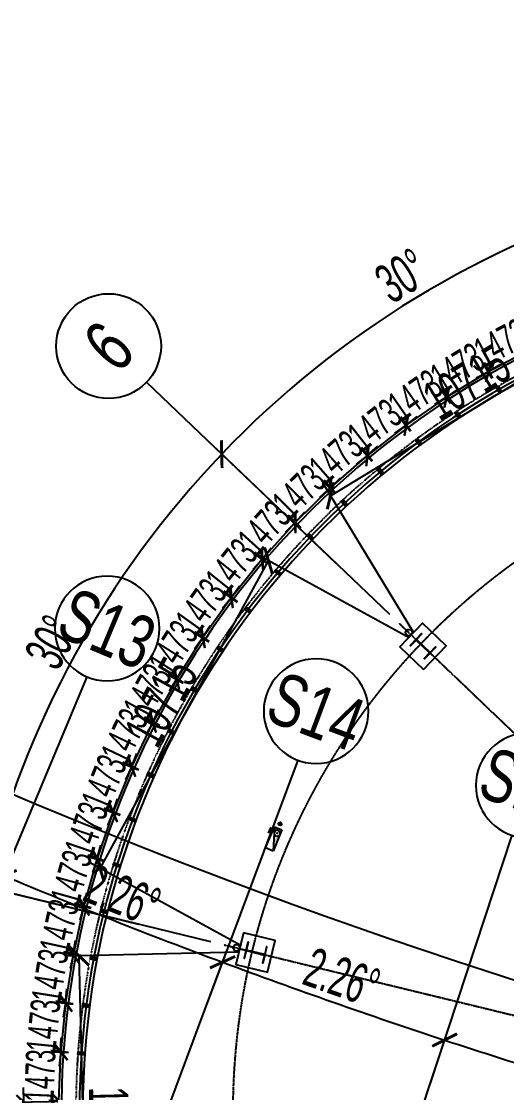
# Model space of a CAD drawing. Extents: x -668578 to 2331563, y -1202445 to 1620273.
# Drawn here: x 530786 to 545602, y 115585 to 148303 of the extents above; entities that cross this region are included whole.
import ezdxf
from ezdxf.enums import TextEntityAlignment as Align

# ---------------------------------------------------------------- set-up
doc = ezdxf.new("R2010")
doc.units = 0
for name, pattern in [('CENTER2', [28.575, 19.05, -3.175, 3.175, -3.175]), ('CONTINOUS', [0]), ('DASH', [0.35, 0.25, -0.1]), ('DOT2', [0.125, 0, -0.125]), ('DOTE', [2.42, 2, -0.2, 0.02, -0.2])]:
    doc.linetypes.add(name, pattern=pattern)
doc.layers.get('0').update_dxf_attribs({"color": 8})
doc.layers.get('Defpoints').update_dxf_attribs({"color": 8})
for name, color, linetype in [('#标注', 8, 'Continuous'), ('#轴线', 8, 'CENTER2'), ('A-AL', 8, 'Continuous'), ('A-COLS-PLAN-S', 8, 'Continuous'), ('A-FLOR-OTLN', 8, 'DOT2'), ('A-GLASS', 8, 'Continuous'), ('A-WIND-FRAM', 8, 'Continuous'), ('C-AXIS', 8, 'DOTE'), ('dim', 8, 'Continuous'), ('外轮廓', 8, 'Continuous'), ('水-消防-消火栓', 8, 'Continuous'), ('水-消防-消火栓-标识', 8, 'Continuous')]:
    doc.layers.add(name, color=color, linetype=linetype)
doc.styles.add('JHZX', font='jrs.shx', dxfattribs={"width": 0.6, "bigfont": 'jhz.shx'})
doc.dimstyles.new('JZBZ-300', dxfattribs={"dimscale": 300, "dimtxt": 3, "dimasz": 1.5, "dimexe": 1, "dimexo": 1, "dimgap": 0.5, "dimtad": 1, "dimdec": 0, "dimdsep": 46, "dimtxsty": 'JHZX', "dimblk1": 'ARCHTICK', "dimblk2": 'ARCHTICK', "dimsah": 1, "dimcen": 0, "dimclrd": 1, "dimclre": 1, "dimclrt": 2, "dimazin": 2, "dimtfac": 1, "dimtdec": 0, "dimtix": 1, "dimtmove": 0, "dimatfit": 3, "dimfxl": 0, "dimtolj": 1, "dimlwd": -1, "dimlwe": -1, "dimarcsym": 0})
doc.dimstyles.new('JZBZ-400', dxfattribs={"dimscale": 400, "dimtxt": 3, "dimasz": 1.5, "dimexe": 1, "dimexo": 1, "dimgap": 0.5, "dimtad": 1, "dimdec": 0, "dimdsep": 46, "dimtxsty": 'JHZX', "dimblk1": 'ARCHTICK', "dimblk2": 'ARCHTICK', "dimsah": 1, "dimcen": 0, "dimclrd": 1, "dimclre": 1, "dimclrt": 2, "dimazin": 2, "dimtfac": 1, "dimtdec": 0, "dimtix": 1, "dimtmove": 0, "dimatfit": 3, "dimfxl": 0, "dimtolj": 1, "dimlwd": -1, "dimlwe": -1, "dimarcsym": 0})

# ---------------------------------------------------------------- blocks, each defined once
blk = doc.blocks.new('_ARCHTICK')
at = {"color": 0, "linetype": 'ByBlock', "const_width": 0.15}
blk.add_lwpolyline([(-0.5, -0.5), (0.5, 0.5)], dxfattribs=at)
blk = doc.blocks.new('*D2918')
at = {"layer": '#标注', "ltscale": 300, "transparency": 16777216}
for p, q in [((52517, 44290), (60086, 50671)), ((174425, -21557), (175612, -11729))]:
    blk.add_line(p, q, dxfattribs=at)
blk.add_arc((197092, 166179), 179600, 220.13382, 263.11563, dxfattribs=at)
at = {"layer": 'Defpoints', "color": 0, "ltscale": 300, "transparency": 16777216}
for p in [(197092, 166179), (52212, 44032), (92699, 20035), (174378, -21955)]:
    blk.add_point(p, dxfattribs=at)
at = {"layer": '#标注', "ltscale": 300, "transparency": 16777216, "xscale": 600, "yscale": 600, "zscale": 600}
for p, rotation in [((59781, 50414), 130.1338192809486), ((175564, -12126), 353.1156299250185)]:
    blk.add_blockref('_ARCHTICK', p, dxfattribs=dict(at, rotation=rotation))
at = {"layer": '#标注', "ltscale": 300, "transparency": 16777216, "insert": (112118, 8861), "char_height": 1200, "attachment_point": 5, "rotation": 331.6247, "style": 'JHZX'}
blk.add_mtext('\\A1;42.98°', dxfattribs=at)
blk = doc.blocks.new('*D2917')
at = {"layer": '#标注', "ltscale": 300, "transparency": 16777216}
for p, q in [((124057, -8248), (126954, -1330)), ((130999, -10995), (133620, -3968))]:
    blk.add_line(p, q, dxfattribs=at)
blk.add_arc((197092, 166179), 182000, 247.28023, 249.54243, dxfattribs=at)
at = {"layer": 'Defpoints', "color": 0, "ltscale": 300, "transparency": 16777216}
for p in [(197092, 166179), (129015, -2609), (123903, -8617), (130859, -11369)]:
    blk.add_point(p, dxfattribs=at)
at = {"layer": '#标注', "ltscale": 300, "transparency": 16777216, "xscale": 600, "yscale": 600, "zscale": 600}
for p, rotation in [((126799, -1698), 157.2802253813059), ((133481, -4342), 339.5424261212693)]:
    blk.add_blockref('_ARCHTICK', p, dxfattribs=dict(at, rotation=rotation))
at = {"layer": '#标注', "ltscale": 300, "transparency": 16777216, "insert": (130421, -2309), "char_height": 1200, "attachment_point": 5, "rotation": 338.4113, "style": 'JHZX'}
blk.add_mtext('\\A1;2.26°', dxfattribs=at)
blk = doc.blocks.new('*D2933')
at = {"layer": '#标注', "ltscale": 300, "transparency": 16777216}
for p, q in [((130999, -10995), (133620, -3968)), ((138044, -13465), (140386, -6340))]:
    blk.add_line(p, q, dxfattribs=at)
blk.add_arc((197092, 166179), 182000, 249.54243, 251.80463, dxfattribs=at)
at = {"layer": 'Defpoints', "color": 0, "ltscale": 300, "transparency": 16777216}
for p in [(197092, 166179), (135730, -5165), (130859, -11369), (137919, -13845)]:
    blk.add_point(p, dxfattribs=at)
at = {"layer": '#标注', "ltscale": 300, "transparency": 16777216, "xscale": 600, "yscale": 600, "zscale": 600}
for p, rotation in [((133481, -4342), 159.5424261212701), ((140261, -6720), 341.8046268610909)]:
    blk.add_blockref('_ARCHTICK', p, dxfattribs=dict(at, rotation=rotation))
at = {"layer": '#标注', "ltscale": 300, "transparency": 16777216, "insert": (137124, -4810), "char_height": 1200, "attachment_point": 5, "rotation": 340.6735, "style": 'JHZX'}
blk.add_mtext('\\A1;2.26°', dxfattribs=at)
blk = doc.blocks.new('*D2934')
at = {"layer": '#标注', "ltscale": 300, "transparency": 16777216}
for p, q in [((138044, -13465), (140386, -6340)), ((145181, -15656), (147240, -8444))]:
    blk.add_line(p, q, dxfattribs=at)
blk.add_arc((197092, 166179), 182000, 251.80463, 254.06683, dxfattribs=at)
at = {"layer": 'Defpoints', "color": 0, "ltscale": 300, "transparency": 16777216}
for p in [(197092, 166179), (142542, -7453), (137919, -13845), (145071, -16041)]:
    blk.add_point(p, dxfattribs=at)
at = {"layer": '#标注', "ltscale": 300, "transparency": 16777216, "xscale": 600, "yscale": 600, "zscale": 600}
for p, rotation in [((140261, -6720), 161.8046268610923), ((147130, -8829), 344.0668271582924)]:
    blk.add_blockref('_ARCHTICK', p, dxfattribs=dict(at, rotation=rotation))
at = {"layer": '#标注', "ltscale": 300, "transparency": 16777216, "insert": (143920, -7044), "char_height": 1200, "attachment_point": 5, "rotation": 342.9357, "style": 'JHZX'}
blk.add_mtext('\\A1;2.26°', dxfattribs=at)
blk = doc.blocks.new('*D2939')
at = {"layer": '#标注', "ltscale": 300, "transparency": 16777216}
for p, q in [((-1773, -1481), (-9342, -7863)), ((165914, -92056), (164727, -101884))]:
    blk.add_line(p, q, dxfattribs=at)
blk.add_arc((197092, 166179), 269610, 220.13382, 263.11563, dxfattribs=at)
at = {"layer": 'Defpoints', "color": 0, "ltscale": 300, "transparency": 16777216}
for p in [(197092, 166179), (-1467, -1224), (40380, -53208), (165962, -91659)]:
    blk.add_point(p, dxfattribs=at)
at = {"layer": '#标注', "ltscale": 300, "transparency": 16777216, "xscale": 600, "yscale": 600, "zscale": 600}
for p, rotation in [((-9036, -7605), 130.1338192809485), ((164775, -101487), 353.1156299250187)]:
    blk.add_blockref('_ARCHTICK', p, dxfattribs=dict(at, rotation=rotation))
at = {"layer": '#标注', "ltscale": 300, "transparency": 16777216, "insert": (69342, -70334), "char_height": 1200, "attachment_point": 5, "rotation": 331.6247, "style": 'JHZX'}
blk.add_mtext('\\A1;42.98°', dxfattribs=at)
blk = doc.blocks.new('*U2924')
at = {"linetype": 'ByBlock'}
blk.add_line((0, -20), (0, 0), dxfattribs=at)
blk.add_circle((0, -24), 4, dxfattribs=at)
at = {"color": 253, "linetype": 'ByBlock', "style": 'JHZX', "width": 0.75}
blk.add_attdef('AXES', text='', height=4, dxfattribs=at).set_placement((0, -24), align=Align.MIDDLE_CENTER)
blk = doc.blocks.new('*D2947')
at = {"layer": '#标注', "ltscale": 300, "transparency": 16777216}
for p, q in [((148317, 12197), (146209, 19394)), ((138590, 6276), (133165, 11455))]:
    blk.add_line(p, q, dxfattribs=at)
blk.add_arc((154503, -8916), 29100, 106.329, 136.329, dxfattribs=at)
at = {"layer": 'Defpoints', "color": 0, "ltscale": 300, "transparency": 16777216}
for p in [(141596, 17166), (148430, 11813), (138879, 6000), (154503, -8916)]:
    blk.add_point(p, dxfattribs=at)
at = {"layer": '#标注', "ltscale": 300, "transparency": 16777216, "xscale": 600, "yscale": 600, "zscale": 600}
for p, rotation in [((146321, 19011), 16.32902802312659), ((133454, 11178), 226.3290280231246)]:
    blk.add_blockref('_ARCHTICK', p, dxfattribs=dict(at, rotation=rotation))
at = {"layer": '#标注', "ltscale": 300, "transparency": 16777216, "insert": (138956, 16625), "char_height": 1200, "attachment_point": 5, "rotation": 31.329, "style": 'JHZX'}
blk.add_mtext('\\A1;30°', dxfattribs=at)
blk = doc.blocks.new('*D2948')
at = {"layer": '#标注', "ltscale": 300, "transparency": 16777216}
for p, q in [((138590, 6276), (133165, 11455)), ((133126, -3716), (125838, -1943))]:
    blk.add_line(p, q, dxfattribs=at)
blk.add_arc((154503, -8916), 29100, 136.329, 166.329, dxfattribs=at)
at = {"layer": 'Defpoints', "color": 0, "ltscale": 300, "transparency": 16777216}
for p in [(130285, 7218), (138879, 6000), (133515, -3810), (154503, -8916)]:
    blk.add_point(p, dxfattribs=at)
at = {"layer": '#标注', "ltscale": 300, "transparency": 16777216, "xscale": 600, "yscale": 600, "zscale": 600}
for p, rotation in [((133454, 11178), 46.32902802312446), ((126227, -2038), 256.3290280231241)]:
    blk.add_blockref('_ARCHTICK', p, dxfattribs=dict(at, rotation=rotation))
at = {"layer": '#标注', "ltscale": 300, "transparency": 16777216, "insert": (128269, 5430), "char_height": 1200, "attachment_point": 5, "rotation": 61.329, "style": 'JHZX'}
blk.add_mtext('\\A1;30°', dxfattribs=at)
blk = doc.blocks.new('*D2949')
at = {"layer": '#标注', "ltscale": 300, "transparency": 16777216}
for p, q in [((133126, -3716), (125838, -1943)), ((133390, -15101), (126193, -17210))]:
    blk.add_line(p, q, dxfattribs=at)
blk.add_arc((154503, -8916), 29100, 166.329, 196.329, dxfattribs=at)
at = {"layer": 'Defpoints', "color": 0, "ltscale": 300, "transparency": 16777216}
for p in [(133515, -3810), (125462, -7052), (154503, -8916), (133774, -14988)]:
    blk.add_point(p, dxfattribs=at)
at = {"layer": '#标注', "ltscale": 300, "transparency": 16777216, "xscale": 600, "yscale": 600, "zscale": 600}
for p, rotation in [((126227, -2038), 76.32902802312397), ((126576, -17097), 286.3290280231245)]:
    blk.add_blockref('_ARCHTICK', p, dxfattribs=dict(at, rotation=rotation))
at = {"layer": '#标注', "ltscale": 300, "transparency": 16777216, "insert": (126210, -9572), "char_height": 1200, "attachment_point": 5, "rotation": 271.329, "style": 'JHZX'}
blk.add_mtext('\\A1;30°', dxfattribs=at)
blk = doc.blocks.new('*D2984')
at = {"layer": '#标注', "ltscale": 300, "transparency": 16777216}
for p, q in [((129742, -1482), (134883, 7919)), ((139179, 5570), (134532, 8111)), ((134038, -3831), (129391, -1290))]:
    blk.add_line(p, q, dxfattribs=at)
at = {"layer": 'Defpoints', "color": 0, "ltscale": 300, "transparency": 16777216}
for p in [(134883, 7919), (139530, 5378), (134389, -4023)]:
    blk.add_point(p, dxfattribs=at)
at = {"layer": '#标注', "ltscale": 300, "transparency": 16777216, "xscale": 600, "yscale": 600, "zscale": 600}
for p, rotation in [((134883, 7919), 61.32903808904447), ((129742, -1482), 241.3290380890445)]:
    blk.add_blockref('_ARCHTICK', p, dxfattribs=dict(at, rotation=rotation))
at = {"layer": '#标注', "ltscale": 300, "transparency": 16777216, "insert": (131610, 3603), "char_height": 1200, "attachment_point": 5, "rotation": 61.329, "style": 'JHZX'}
blk.add_mtext('\\A1;10715', dxfattribs=at)
blk = doc.blocks.new('*D2988')
at = {"layer": '#标注', "ltscale": 300, "transparency": 16777216}
for p, q in [((133989, -4032), (128694, -4155)), ((129094, -4146), (129342, -14858)), ((134238, -14745), (128942, -14868))]:
    blk.add_line(p, q, dxfattribs=at)
at = {"layer": 'Defpoints', "color": 0, "ltscale": 300, "transparency": 16777216}
for p in [(134389, -4023), (129342, -14858), (134638, -14735)]:
    blk.add_point(p, dxfattribs=at)
at = {"layer": '#标注', "ltscale": 300, "transparency": 16777216, "xscale": 600, "yscale": 600, "zscale": 600}
for p, rotation in [((129094, -4146), 91.32901795722822), ((129342, -14858), 271.3290179572282)]:
    blk.add_blockref('_ARCHTICK', p, dxfattribs=dict(at, rotation=rotation))
at = {"layer": '#标注', "ltscale": 300, "transparency": 16777216, "insert": (130018, -9484), "char_height": 1200, "attachment_point": 5, "rotation": 271.329, "style": 'JHZX'}
blk.add_mtext('\\A1;10715', dxfattribs=at)
blk = doc.blocks.new('*D2983')
at = {"layer": '#标注', "ltscale": 300, "transparency": 16777216}
for p, q in [((148475, 11291), (145721, 15816)), ((136776, 9903), (145929, 15474)), ((139322, 5720), (136568, 10244))]:
    blk.add_line(p, q, dxfattribs=at)
at = {"layer": 'Defpoints', "color": 0, "ltscale": 300, "transparency": 16777216}
for p in [(145929, 15474), (148683, 10949), (139530, 5378)]:
    blk.add_point(p, dxfattribs=at)
at = {"layer": '#标注', "ltscale": 300, "transparency": 16777216, "xscale": 600, "yscale": 600, "zscale": 600}
for p, rotation in [((145929, 15474), 31.32903808897055), ((136776, 9903), 211.3290380889705)]:
    blk.add_blockref('_ARCHTICK', p, dxfattribs=dict(at, rotation=rotation))
at = {"layer": '#标注', "ltscale": 300, "transparency": 16777216, "insert": (140936, 13372), "char_height": 1200, "attachment_point": 5, "rotation": 31.329, "style": 'JHZX'}
blk.add_mtext('\\A1;10715', dxfattribs=at)
blk = doc.blocks.new('*D2030')
at = {"layer": '#标注', "color": 1, "ltscale": 300, "transparency": 16777216}
for p, q in [((546478, 138099), (546226, 138572)), ((546367, 138307), (546764, 138519)), ((546367, 138307), (545067, 137615)), ((545178, 137407), (544926, 137880)), ((545067, 137615), (544670, 137403))]:
    blk.add_line(p, q, dxfattribs=at)
at = {"layer": 'Defpoints', "color": 0, "ltscale": 300, "transparency": 16777216}
for p in [(546619, 137834), (545067, 137615), (545320, 137142)]:
    blk.add_point(p, dxfattribs=at)
at = {"layer": '#标注', "color": 1, "ltscale": 300, "transparency": 16777216, "xscale": 450, "yscale": 450, "zscale": 450}
for p, rotation in [((546367, 138307), 208.0498434566655), ((545067, 137615), 28.04984345666547)]:
    blk.add_blockref('_ARCHTICK', p, dxfattribs=dict(at, rotation=rotation))
at = {"layer": '#标注', "color": 2, "ltscale": 300, "transparency": 16777216, "insert": (545435, 138491), "char_height": 900, "attachment_point": 5, "rotation": 28.0498, "style": 'JHZX'}
blk.add_mtext('\\A1;1473', dxfattribs=at)
blk = doc.blocks.new('*D2031')
at = {"layer": '#标注', "color": 1, "ltscale": 300, "transparency": 16777216}
for p, q in [((545163, 137398), (544885, 137856)), ((545041, 137600), (545425, 137834)), ((545041, 137600), (543783, 136833)), ((543906, 136632), (543627, 137089)), ((543783, 136833), (543399, 136599))]:
    blk.add_line(p, q, dxfattribs=at)
at = {"layer": 'Defpoints', "color": 0, "ltscale": 300, "transparency": 16777216}
for p in [(545320, 137142), (543783, 136833), (544062, 136375)]:
    blk.add_point(p, dxfattribs=at)
at = {"layer": '#标注', "color": 1, "ltscale": 300, "transparency": 16777216, "xscale": 450, "yscale": 450, "zscale": 450}
for p, rotation in [((545041, 137600), 211.3598811046317), ((543783, 136833), 31.35988110463164)]:
    blk.add_blockref('_ARCHTICK', p, dxfattribs=dict(at, rotation=rotation))
at = {"layer": '#标注', "color": 2, "ltscale": 300, "transparency": 16777216, "insert": (544100, 137729), "char_height": 900, "attachment_point": 5, "rotation": 31.3599, "style": 'JHZX'}
blk.add_mtext('\\A1;1473', dxfattribs=at)
blk = doc.blocks.new('*D2032')
at = {"layer": '#标注', "color": 1, "ltscale": 300, "transparency": 16777216}
for p, q in [((543757, 136816), (542546, 135978)), ((543891, 136622), (543586, 137063)), ((543757, 136816), (544127, 137072)), ((542680, 135784), (542375, 136225)), ((542546, 135978), (542176, 135722))]:
    blk.add_line(p, q, dxfattribs=at)
at = {"layer": 'Defpoints', "color": 0, "ltscale": 300, "transparency": 16777216}
for p in [(544062, 136375), (542546, 135978), (542851, 135538)]:
    blk.add_point(p, dxfattribs=at)
at = {"layer": '#标注', "color": 1, "ltscale": 300, "transparency": 16777216, "xscale": 450, "yscale": 450, "zscale": 450}
for p, rotation in [((543757, 136816), 214.6699187525943), ((542546, 135978), 34.66991875259426)]:
    blk.add_blockref('_ARCHTICK', p, dxfattribs=dict(at, rotation=rotation))
at = {"layer": '#标注', "color": 2, "ltscale": 300, "transparency": 16777216, "insert": (542810, 136891), "char_height": 900, "attachment_point": 5, "rotation": 34.6699, "style": 'JHZX'}
blk.add_mtext('\\A1;1473', dxfattribs=at)
blk = doc.blocks.new('*D2033')
at = {"layer": '#标注', "color": 1, "ltscale": 300, "transparency": 16777216}
for p, q in [((542666, 135774), (542336, 136197)), ((542521, 135960), (542875, 136237)), ((542521, 135960), (541360, 135054)), ((541505, 134868), (541175, 135290)), ((541360, 135054), (541005, 134777))]:
    blk.add_line(p, q, dxfattribs=at)
at = {"layer": 'Defpoints', "color": 0, "ltscale": 300, "transparency": 16777216}
for p in [(542851, 135538), (541360, 135054), (541690, 134631)]:
    blk.add_point(p, dxfattribs=at)
at = {"layer": '#标注', "color": 1, "ltscale": 300, "transparency": 16777216, "xscale": 450, "yscale": 450, "zscale": 450}
for p, rotation in [((542521, 135960), 217.9799564005576), ((541360, 135054), 37.97995640055753)]:
    blk.add_blockref('_ARCHTICK', p, dxfattribs=dict(at, rotation=rotation))
at = {"layer": '#标注', "color": 2, "ltscale": 300, "transparency": 16777216, "insert": (541571, 135980), "char_height": 900, "attachment_point": 5, "rotation": 37.98, "style": 'JHZX'}
blk.add_mtext('\\A1;1473', dxfattribs=at)
blk = doc.blocks.new('*D2034')
at = {"layer": '#标注', "color": 1, "ltscale": 300, "transparency": 16777216}
for p, q in [((541492, 134857), (541138, 135259)), ((541336, 135034), (541674, 135331)), ((541336, 135034), (540229, 134062)), ((540385, 133885), (540031, 134288)), ((540229, 134062), (539891, 133765))]:
    blk.add_line(p, q, dxfattribs=at)
at = {"layer": 'Defpoints', "color": 0, "ltscale": 300, "transparency": 16777216}
for p in [(541690, 134631), (540229, 134062), (540583, 133659)]:
    blk.add_point(p, dxfattribs=at)
at = {"layer": '#标注', "color": 1, "ltscale": 300, "transparency": 16777216, "xscale": 450, "yscale": 450, "zscale": 450}
for p, rotation in [((541336, 135034), 221.2899940485215), ((540229, 134062), 41.28999404852155)]:
    blk.add_blockref('_ARCHTICK', p, dxfattribs=dict(at, rotation=rotation))
at = {"layer": '#标注', "color": 2, "ltscale": 300, "transparency": 16777216, "insert": (540387, 134999), "char_height": 900, "attachment_point": 5, "rotation": 41.29, "style": 'JHZX'}
blk.add_mtext('\\A1;1473', dxfattribs=at)
blk = doc.blocks.new('*D2035')
at = {"layer": '#标注', "color": 1, "ltscale": 300, "transparency": 16777216}
for p, q in [((540372, 133873), (539996, 134255)), ((540207, 134041), (540527, 134357)), ((540207, 134041), (539158, 133007)), ((539324, 132839), (538947, 133220)), ((539158, 133007), (538838, 132691))]:
    blk.add_line(p, q, dxfattribs=at)
at = {"layer": 'Defpoints', "color": 0, "ltscale": 300, "transparency": 16777216}
for p in [(540583, 133659), (539158, 133007), (539534, 132625)]:
    blk.add_point(p, dxfattribs=at)
at = {"layer": '#标注', "color": 1, "ltscale": 300, "transparency": 16777216, "xscale": 450, "yscale": 450, "zscale": 450}
for p, rotation in [((540207, 134041), 224.6000316964854), ((539158, 133007), 44.60003169648544)]:
    blk.add_blockref('_ARCHTICK', p, dxfattribs=dict(at, rotation=rotation))
at = {"layer": '#标注', "color": 2, "ltscale": 300, "transparency": 16777216, "insert": (539261, 133951), "char_height": 900, "attachment_point": 5, "rotation": 44.6, "style": 'JHZX'}
blk.add_mtext('\\A1;1473', dxfattribs=at)
blk = doc.blocks.new('*D2036')
at = {"layer": '#标注', "color": 1, "ltscale": 300, "transparency": 16777216}
for p, q in [((539312, 132826), (538914, 133186)), ((539137, 132985), (539438, 133319)), ((539137, 132985), (538149, 131892)), ((538149, 131892), (537848, 131558)), ((538325, 131733), (537927, 132093))]:
    blk.add_line(p, q, dxfattribs=at)
at = {"layer": 'Defpoints', "color": 0, "ltscale": 300, "transparency": 16777216}
for p in [(539534, 132625), (538149, 131892), (538547, 131532)]:
    blk.add_point(p, dxfattribs=at)
at = {"layer": '#标注', "color": 1, "ltscale": 300, "transparency": 16777216, "xscale": 450, "yscale": 450, "zscale": 450}
for p, rotation in [((539137, 132985), 227.9100693444485), ((538149, 131892), 47.91006934444854)]:
    blk.add_blockref('_ARCHTICK', p, dxfattribs=dict(at, rotation=rotation))
at = {"layer": '#标注', "color": 2, "ltscale": 300, "transparency": 16777216, "insert": (538198, 132840), "char_height": 900, "attachment_point": 5, "rotation": 47.9101, "style": 'JHZX'}
blk.add_mtext('\\A1;1473', dxfattribs=at)
blk = doc.blocks.new('*D2037')
at = {"layer": '#标注', "color": 1, "ltscale": 300, "transparency": 16777216}
for p, q in [((538129, 131868), (538411, 132219)), ((538129, 131868), (537207, 130720)), ((538313, 131720), (537896, 132056)), ((537391, 130572), (536973, 130908)), ((537207, 130720), (536925, 130369))]:
    blk.add_line(p, q, dxfattribs=at)
at = {"layer": 'Defpoints', "color": 0, "ltscale": 300, "transparency": 16777216}
for p in [(538547, 131532), (537207, 130720), (537625, 130384)]:
    blk.add_point(p, dxfattribs=at)
at = {"layer": '#标注', "color": 1, "ltscale": 300, "transparency": 16777216, "xscale": 450, "yscale": 450, "zscale": 450}
for p, rotation in [((538129, 131868), 231.2201069924129), ((537207, 130720), 51.22010699241289)]:
    blk.add_blockref('_ARCHTICK', p, dxfattribs=dict(at, rotation=rotation))
at = {"layer": '#标注', "color": 2, "ltscale": 300, "transparency": 16777216, "insert": (537200, 131670), "char_height": 900, "attachment_point": 5, "rotation": 51.2201, "style": 'JHZX'}
blk.add_mtext('\\A1;1473', dxfattribs=at)
blk = doc.blocks.new('*D2038')
at = {"layer": '#标注', "color": 1, "ltscale": 300, "transparency": 16777216}
for p, q in [((537188, 130695), (537449, 131062)), ((537188, 130695), (536334, 129496)), ((537380, 130558), (536944, 130869)), ((536526, 129359), (536089, 129670)), ((536334, 129496), (536072, 129129))]:
    blk.add_line(p, q, dxfattribs=at)
at = {"layer": 'Defpoints', "color": 0, "ltscale": 300, "transparency": 16777216}
for p in [(537625, 130384), (536334, 129496), (536770, 129185)]:
    blk.add_point(p, dxfattribs=at)
at = {"layer": '#标注', "color": 1, "ltscale": 300, "transparency": 16777216, "xscale": 450, "yscale": 450, "zscale": 450}
for p, rotation in [((537188, 130695), 234.5301446403744), ((536334, 129496), 54.53014464037443)]:
    blk.add_blockref('_ARCHTICK', p, dxfattribs=dict(at, rotation=rotation))
at = {"layer": '#标注', "color": 2, "ltscale": 300, "transparency": 16777216, "insert": (536272, 130444), "char_height": 900, "attachment_point": 5, "rotation": 54.5301, "style": 'JHZX'}
blk.add_mtext('\\A1;1473', dxfattribs=at)
blk = doc.blocks.new('*D2039')
at = {"layer": '#标注', "color": 1, "ltscale": 300, "transparency": 16777216}
for p, q in [((536516, 129344), (536062, 129630)), ((536316, 129470), (536556, 129851)), ((536316, 129470), (535532, 128223)), ((535732, 128098), (535278, 128383)), ((535532, 128223), (535293, 127842))]:
    blk.add_line(p, q, dxfattribs=at)
at = {"layer": 'Defpoints', "color": 0, "ltscale": 300, "transparency": 16777216}
for p in [(536770, 129185), (535532, 128223), (535986, 127938)]:
    blk.add_point(p, dxfattribs=at)
at = {"layer": '#标注', "color": 1, "ltscale": 300, "transparency": 16777216, "xscale": 450, "yscale": 450, "zscale": 450}
for p, rotation in [((536316, 129470), 237.8401822883386), ((535532, 128223), 57.84018228833862)]:
    blk.add_blockref('_ARCHTICK', p, dxfattribs=dict(at, rotation=rotation))
at = {"layer": '#标注', "color": 2, "ltscale": 300, "transparency": 16777216, "insert": (535416, 129166), "char_height": 900, "attachment_point": 5, "rotation": 57.8402, "style": 'JHZX'}
blk.add_mtext('\\A1;1473', dxfattribs=at)
blk = doc.blocks.new('*D2040')
at = {"layer": '#标注', "color": 1, "ltscale": 300, "transparency": 16777216}
for p, q in [((535517, 128197), (535734, 128591)), ((535723, 128083), (535254, 128341)), ((535517, 128197), (534806, 126906)), ((535013, 126793), (534543, 127051)), ((534806, 126906), (534589, 126512))]:
    blk.add_line(p, q, dxfattribs=at)
at = {"layer": 'Defpoints', "color": 0, "ltscale": 300, "transparency": 16777216}
for p in [(535986, 127938), (534806, 126906), (535276, 126648)]:
    blk.add_point(p, dxfattribs=at)
at = {"layer": '#标注', "color": 1, "ltscale": 300, "transparency": 16777216, "xscale": 450, "yscale": 450, "zscale": 450}
for p, rotation in [((535517, 128197), 241.1502199363048), ((534806, 126906), 61.15021993630475)]:
    blk.add_blockref('_ARCHTICK', p, dxfattribs=dict(at, rotation=rotation))
at = {"layer": '#标注', "color": 2, "ltscale": 300, "transparency": 16777216, "insert": (534636, 127841), "char_height": 900, "attachment_point": 5, "rotation": 61.1502, "style": 'JHZX'}
blk.add_mtext('\\A1;1473', dxfattribs=at)
blk = doc.blocks.new('*D2041')
at = {"layer": '#标注', "color": 1, "ltscale": 300, "transparency": 16777216}
for p, q in [((534792, 126879), (534986, 127285)), ((535005, 126777), (534521, 127008)), ((534792, 126879), (534157, 125550)), ((534370, 125448), (533886, 125679)), ((534157, 125550), (533963, 125144))]:
    blk.add_line(p, q, dxfattribs=at)
at = {"layer": 'Defpoints', "color": 0, "ltscale": 300, "transparency": 16777216}
for p in [(535276, 126648), (534157, 125550), (534641, 125319)]:
    blk.add_point(p, dxfattribs=at)
at = {"layer": '#标注', "color": 1, "ltscale": 300, "transparency": 16777216, "xscale": 450, "yscale": 450, "zscale": 450}
for p, rotation in [((534792, 126879), 244.4602575842678), ((534157, 125550), 64.46025758426782)]:
    blk.add_blockref('_ARCHTICK', p, dxfattribs=dict(at, rotation=rotation))
at = {"layer": '#标注', "color": 2, "ltscale": 300, "transparency": 16777216, "insert": (533933, 126473), "char_height": 900, "attachment_point": 5, "rotation": 64.4603, "style": 'JHZX'}
blk.add_mtext('\\A1;1473', dxfattribs=at)
blk = doc.blocks.new('*D2042')
at = {"layer": '#标注', "color": 1, "ltscale": 300, "transparency": 16777216}
for p, q in [((534144, 125522), (534315, 125938)), ((534144, 125522), (533587, 124158)), ((534363, 125433), (533867, 125635)), ((533806, 124069), (533309, 124272)), ((533587, 124158), (533417, 123742))]:
    blk.add_line(p, q, dxfattribs=at)
at = {"layer": 'Defpoints', "color": 0, "ltscale": 300, "transparency": 16777216}
for p in [(534641, 125319), (533587, 124158), (534083, 123956)]:
    blk.add_point(p, dxfattribs=at)
at = {"layer": '#标注', "color": 1, "ltscale": 300, "transparency": 16777216, "xscale": 450, "yscale": 450, "zscale": 450}
for p, rotation in [((534144, 125522), 247.7702952322311), ((533587, 124158), 67.77029523223115)]:
    blk.add_blockref('_ARCHTICK', p, dxfattribs=dict(at, rotation=rotation))
at = {"layer": '#标注', "color": 2, "ltscale": 300, "transparency": 16777216, "insert": (533310, 125067), "char_height": 900, "attachment_point": 5, "rotation": 67.7703, "style": 'JHZX'}
blk.add_mtext('\\A1;1473', dxfattribs=at)
blk = doc.blocks.new('*D2043')
at = {"layer": '#标注', "color": 1, "ltscale": 300, "transparency": 16777216}
for p, q in [((533576, 124129), (533722, 124555)), ((533576, 124129), (533099, 122736)), ((533800, 124053), (533293, 124227)), ((533322, 122660), (532815, 122833)), ((533099, 122736), (532953, 122311))]:
    blk.add_line(p, q, dxfattribs=at)
at = {"layer": 'Defpoints', "color": 0, "ltscale": 300, "transparency": 16777216}
for p in [(534083, 123956), (533099, 122736), (533606, 122562)]:
    blk.add_point(p, dxfattribs=at)
at = {"layer": '#标注', "color": 1, "ltscale": 300, "transparency": 16777216, "xscale": 450, "yscale": 450, "zscale": 450}
for p, rotation in [((533576, 124129), 251.0803328801913), ((533099, 122736), 71.08033288019128)]:
    blk.add_blockref('_ARCHTICK', p, dxfattribs=dict(at, rotation=rotation))
at = {"layer": '#标注', "color": 2, "ltscale": 300, "transparency": 16777216, "insert": (532770, 123627), "char_height": 900, "attachment_point": 5, "rotation": 71.0803, "style": 'JHZX'}
blk.add_mtext('\\A1;1473', dxfattribs=at)
blk = doc.blocks.new('*D2044')
at = {"layer": '#标注', "color": 1, "ltscale": 300, "transparency": 16777216}
for p, q in [((533090, 122707), (533211, 123140)), ((533090, 122707), (532693, 121288)), ((533317, 122643), (532801, 122787)), ((532921, 121225), (532404, 121369)), ((532693, 121288), (532572, 120855))]:
    blk.add_line(p, q, dxfattribs=at)
at = {"layer": 'Defpoints', "color": 0, "ltscale": 300, "transparency": 16777216}
for p in [(533606, 122562), (532693, 121288), (533210, 121144)]:
    blk.add_point(p, dxfattribs=at)
at = {"layer": '#标注', "color": 1, "ltscale": 300, "transparency": 16777216, "xscale": 450, "yscale": 450, "zscale": 450}
for p, rotation in [((533090, 122707), 254.3903705281544), ((532693, 121288), 74.3903705281544)]:
    blk.add_blockref('_ARCHTICK', p, dxfattribs=dict(at, rotation=rotation))
at = {"layer": '#标注', "color": 2, "ltscale": 300, "transparency": 16777216, "insert": (532314, 122159), "char_height": 900, "attachment_point": 5, "rotation": 74.3904, "style": 'JHZX'}
blk.add_mtext('\\A1;1473', dxfattribs=at)
blk = doc.blocks.new('*D2045')
at = {"layer": '#标注', "color": 1, "ltscale": 300, "transparency": 16777216}
for p, q in [((532686, 121258), (532782, 121698)), ((532686, 121258), (532372, 119819)), ((532916, 121208), (532393, 121322)), ((532603, 119769), (532079, 119883)), ((532372, 119819), (532276, 119379))]:
    blk.add_line(p, q, dxfattribs=at)
at = {"layer": 'Defpoints', "color": 0, "ltscale": 300, "transparency": 16777216}
for p in [(533210, 121144), (532372, 119819), (532896, 119705)]:
    blk.add_point(p, dxfattribs=at)
at = {"layer": '#标注', "color": 1, "ltscale": 300, "transparency": 16777216, "xscale": 450, "yscale": 450, "zscale": 450}
for p, rotation in [((532686, 121258), 257.7004081761195), ((532372, 119819), 77.70040817611947)]:
    blk.add_blockref('_ARCHTICK', p, dxfattribs=dict(at, rotation=rotation))
at = {"layer": '#标注', "color": 2, "ltscale": 300, "transparency": 16777216, "insert": (531943, 120666), "char_height": 900, "attachment_point": 5, "rotation": 77.7004, "style": 'JHZX'}
blk.add_mtext('\\A1;1473', dxfattribs=at)
blk = doc.blocks.new('*D2046')
at = {"layer": '#标注', "color": 1, "ltscale": 300, "transparency": 16777216}
for p, q in [((532366, 119789), (532437, 120233)), ((532599, 119752), (532070, 119836)), ((532366, 119789), (532136, 118334)), ((532369, 118297), (531840, 118381)), ((532136, 118334), (532066, 117890))]:
    blk.add_line(p, q, dxfattribs=at)
at = {"layer": 'Defpoints', "color": 0, "ltscale": 300, "transparency": 16777216}
for p in [(532896, 119705), (532136, 118334), (532666, 118250)]:
    blk.add_point(p, dxfattribs=at)
at = {"layer": '#标注', "color": 1, "ltscale": 300, "transparency": 16777216, "xscale": 450, "yscale": 450, "zscale": 450}
for p, rotation in [((532366, 119789), 261.0104458240874), ((532136, 118334), 81.01044582408741)]:
    blk.add_blockref('_ARCHTICK', p, dxfattribs=dict(at, rotation=rotation))
at = {"layer": '#标注', "color": 2, "ltscale": 300, "transparency": 16777216, "insert": (531659, 119155), "char_height": 900, "attachment_point": 5, "rotation": 81.0104, "style": 'JHZX'}
blk.add_mtext('\\A1;1473', dxfattribs=at)
blk = doc.blocks.new('*D2047')
at = {"layer": '#标注', "color": 1, "ltscale": 300, "transparency": 16777216}
for p, q in [((532132, 118303), (532177, 118751)), ((532367, 118280), (531834, 118333)), ((532132, 118303), (531986, 116838)), ((532221, 116814), (531688, 116867)), ((531986, 116838), (531942, 116390))]:
    blk.add_line(p, q, dxfattribs=at)
at = {"layer": 'Defpoints', "color": 0, "ltscale": 300, "transparency": 16777216}
for p in [(532666, 118250), (531986, 116838), (532520, 116785)]:
    blk.add_point(p, dxfattribs=at)
at = {"layer": '#标注', "color": 1, "ltscale": 300, "transparency": 16777216, "xscale": 450, "yscale": 450, "zscale": 450}
for p, rotation in [((532132, 118303), 264.3204834720475), ((531986, 116838), 84.3204834720475)]:
    blk.add_blockref('_ARCHTICK', p, dxfattribs=dict(at, rotation=rotation))
at = {"layer": '#标注', "color": 2, "ltscale": 300, "transparency": 16777216, "insert": (531462, 117630), "char_height": 900, "attachment_point": 5, "rotation": 84.3205, "style": 'JHZX'}
blk.add_mtext('\\A1;1473', dxfattribs=at)
blk = doc.blocks.new('*D2048')
at = {"layer": '#标注', "color": 1, "ltscale": 300, "transparency": 16777216}
for p, q in [((531984, 116807), (532003, 117257)), ((532220, 116797), (531685, 116819)), ((531984, 116807), (531923, 115335)), ((532159, 115326), (531624, 115348)), ((531923, 115335), (531905, 114886))]:
    blk.add_line(p, q, dxfattribs=at)
at = {"layer": 'Defpoints', "color": 0, "ltscale": 300, "transparency": 16777216}
for p in [(532520, 116785), (531923, 115335), (532459, 115313)]:
    blk.add_point(p, dxfattribs=at)
at = {"layer": '#标注', "color": 1, "ltscale": 300, "transparency": 16777216, "xscale": 450, "yscale": 450, "zscale": 450}
for p, rotation in [((531984, 116807), 267.6305211200087), ((531923, 115335), 87.63052112000868)]:
    blk.add_blockref('_ARCHTICK', p, dxfattribs=dict(at, rotation=rotation))
at = {"layer": '#标注', "color": 2, "ltscale": 300, "transparency": 16777216, "insert": (531354, 116096), "char_height": 900, "attachment_point": 5, "rotation": 87.6305, "style": 'JHZX'}
blk.add_mtext('\\A1;1473', dxfattribs=at)
blk = doc.blocks.new('*D2049')
at = {"layer": '#标注', "color": 1, "ltscale": 300, "transparency": 16777216}
for p, q in [((530861, 115287), (530854, 115737)), ((532159, 115308), (530561, 115282)), ((530861, 115287), (530886, 113814)), ((532183, 113836), (530586, 113809)), ((530886, 113814), (530893, 113364))]:
    blk.add_line(p, q, dxfattribs=at)
at = {"layer": 'Defpoints', "color": 0, "ltscale": 300, "transparency": 16777216}
for p in [(532459, 115313), (530886, 113814), (532483, 113841)]:
    blk.add_point(p, dxfattribs=at)
at = {"layer": '#标注', "color": 1, "ltscale": 300, "transparency": 16777216, "xscale": 450, "yscale": 450, "zscale": 450}
for p, rotation in [((530861, 115287), 270.9405587679716), ((530886, 113814), 90.94055876797158)]:
    blk.add_blockref('_ARCHTICK', p, dxfattribs=dict(at, rotation=rotation))
at = {"layer": '#标注', "color": 2, "ltscale": 300, "transparency": 16777216, "insert": (531473, 114560), "char_height": 900, "attachment_point": 5, "rotation": 270.9406, "style": 'JHZX'}
blk.add_mtext('\\A1;1473', dxfattribs=at)
blk = doc.blocks.new('消火栓箱-111')
blk.add_hatch(color=256).paths.add_polyline_path([(-200, -54), (-200, -60, -0.414214), (-110, -150, -1), (-290, -150, -0.414214), (-200, -60), (-200, -54), (-350, 0), (-350, -250), (350, -250)])
for p, q in [((350, 0), (-350, 0)), ((-350, 0), (350, -250)), ((-350, 0), (-350, -250)), ((-300, 100), (-100, 100)), ((-200, -60), (-200, 100)), ((350, -250), (350, 0)), ((-350, -250), (350, -250))]:
    blk.add_line(p, q)
blk.add_circle((-200, -150), 90)
blk.add_point((-200, -150))
at = {"layer": '水-消防-消火栓'}
blk.add_arc((-350, 0), 700, 359.9687, 0, dxfattribs=at)
blk = doc.blocks.new('立管-R75-1')
at = {"linetype": 'Continuous'}
blk.add_circle((0, 0), 75, dxfattribs=at)
blk.add_point((0, 0), dxfattribs=at)
blk = doc.blocks.new('幕墙分隔')
for p, q in [((-40, -100), (40, 100)), ((0, 100), (0, -100))]:
    blk.add_line(p, q)
blk.add_lwpolyline([(-40, 100), (40, 100), (40, -100), (-40, -100)], close=True)
blk = doc.blocks.new('A$C9fbb2d7a')
at = {"layer": 'A-AL'}
blk.add_lwpolyline([(25749, -3172, 0.000605), (25756, -3109, 1.190623), (-25280, -5840, 1.190623)], format="xyb", dxfattribs=at)
at = {"layer": 'A-COLS-PLAN-S', "linetype": 'CONTINOUS', "ltscale": 750}
for points in [[(-14884, 13518), (-14193, 14241), (-14917, 14932), (-15607, 14208)], [(-15100, 14429), (-14934, 14602), (-14945, 14613), (-15290, 14251), (-15279, 14241), (-15113, 14414), (-14701, 14021), (-14867, 13847), (-14856, 13837), (-14511, 14198), (-14522, 14209), (-14687, 14035)], [(-20384, 5472), (-20621, 4501), (-19649, 4264), (-19413, 5236)], [(-19742, 4791), (-19799, 4558), (-19784, 4554), (-19666, 5040), (-19681, 5044), (-19737, 4811), (-20291, 4945), (-20234, 5178), (-20249, 5182), (-20367, 4696), (-20353, 4693), (-20296, 4926)]]:
    blk.add_lwpolyline(points, close=True, dxfattribs=at)
at = {"layer": 'A-FLOR-OTLN'}
blk.add_arc((0, 0), 25500, 321.1977, 191.4604, dxfattribs=at)
at = {"layer": 'A-GLASS'}
for centre, radius, start, end in [((3, 1), 25398, 350.6111, 191.5062), ((16, -9), 25308, 350.7219, 191.4785)]:
    blk.add_arc(centre, radius, start, end, dxfattribs=at)
at = {"layer": 'A-WIND-FRAM'}
for p in [(-12807, 22455), (-14082, 21678), (-15310, 20828), (-16487, 19910), (-16487, 19910), (-17609, 18925), (-17609, 18925), (-18672, 17876), (-18672, 17876), (-19673, 16769), (-20609, 15605)]:
    blk.add_point(p, dxfattribs=at)
at = {"layer": 'Defpoints'}
for centre in [(-15334, 14639), (-20599, 5011)]:
    blk.add_circle(centre, 100, dxfattribs=at)
at = {"layer": '外轮廓', "color": 3, "linetype": 'DASH', "ltscale": 5}
blk.add_lwpolyline([(-112763, 26786), (-144951, -5020, 0.412976), (-144980, -8689, 0.149442), (-10150, -82155, 0.414726), (-7076, -80123), (1875, -35767, 0.413123), (-150, -32706, -0.149509), (-109077, 26754, 0.415715), (-112763, 26786)], format="xyb", close=True, dxfattribs=at)
at = {"layer": '外轮廓'}
for radius, start, end in [(195700, 211.06464, 249.3814), (195500, 211.09996, 249.38124)]:
    blk.add_arc((42590, 175095), radius, start, end, dxfattribs=at)
at = {"layer": 'A-WIND-FRAM'}
for p, rotation in [((-12584, 22064), 209.6956215887568), ((-13837, 21300), 213.0079852111173), ((-17303, 18595), 222.9349222563888), ((-20250, 15333), 232.8669380561749), ((-21101, 14139), 236.1742229240054), ((-23778, 8930), 249.4160648123823), ((-24254, 7542), 252.725889425286), ((-25337, 1787), 265.9651864056681)]:
    blk.add_blockref('幕墙分隔', p, dxfattribs=dict(at, rotation=rotation))
for p, xscale, rotation in [((-15044, 20466), -1, 216.3203525206399), ((-16200, 19563), -1, 219.6276373884704), ((-18347, 17565), -1, 226.2544402686466), ((-19331, 16477), -1, 229.5596531882566), ((-21882, 12897), -0.9999999999999996, 239.4865902335281), ((-22591, 11612), -1, 242.7989538558886), ((-23223, 10288), -1, 246.1062387237191), ((-24649, 6129), -1, 256.0357133027754), ((-24962, 4696), -0.9999999999999998, 259.3455371800632), ((-25192, 3247), -1, 262.6553617929669)]:
    blk.add_blockref('幕墙分隔', p, dxfattribs=dict(at, xscale=xscale, rotation=rotation))
at = {"layer": '水-消防-消火栓', "xscale": -1, "rotation": 67.25831398638395}
blk.add_blockref('消火栓箱-111', (-19574, 8385), dxfattribs=at)
at = {"layer": '水-消防-消火栓-标识', "xscale": 0.6666666665114462, "yscale": 0.6666666665114462, "zscale": 0.6666666665114462, "rotation": 154.9495604487934}
blk.add_blockref('立管-R75-1', (-19266, 8798), dxfattribs=at)
blk = doc.blocks.new('DSGDFG')
at = {"layer": '#标注', "ltscale": 300}
blk.add_arc((197092.2, 166179.2), 257800, 220.136073, 263.11563, dxfattribs=at)
at = {"layer": '#轴线', "ltscale": 200}
for radius in [206950, 212800, 220600, 228400, 236200, 244000, 251800, 257800]:
    blk.add_arc((197092.2, 166179.2), radius, 218.438892, 265.140584, dxfattribs=at)
at = {"layer": 'C-AXIS', "ltscale": 2}
for p, q in [((138879, 5999.6), (152332.7, -6844)), ((133514.6, -3810.5), (151587.6, -8206.5))]:
    blk.add_line(p, q, dxfattribs=at)
blk.add_circle((154502.6, -8915.6), 20700, dxfattribs=at)
at = {"layer": '#标注', "linetype": 'ByBlock'}
for p, xscale, yscale, rotation, values in [((136943.6, 7847.2), 399.9999999999995, 399.9999999999995, 226.3288078296103, {'AXES': '9'}), ((130914.7, -3178.1), 400.0000000000001, 400.0000000000001, 256.3288078296102, {'AXES': '10'})]:
    blk.add_blockref('*U2924', p, dxfattribs=dict(at, xscale=xscale, yscale=yscale, rotation=rotation)).add_auto_attribs(values)
ref = blk.add_blockref('*U2924', (126247.9, -3003.5), dxfattribs=dict(at, xscale=-400.0000000000004, yscale=400.0000000000004, rotation=157.278792829117))
ref.add_attrib('AXES', 'S13', dxfattribs={"layer": '0', "color": 253, "linetype": 'ByBlock', "height": 1600, "rotation": 337.27879, "style": 'JHZX', "width": 0.75}).set_placement((129955.9, 5851.5), align=Align.MIDDLE_CENTER)
ref = blk.add_blockref('*U2924', (132980.9, -5667.9), dxfattribs=dict(at, xscale=-399.9999999999993, yscale=399.9999999999993, rotation=159.5408747591408))
ref.add_attrib('AXES', 'S14', dxfattribs={"layer": '0', "color": 253, "linetype": 'ByBlock', "height": 1600, "rotation": 339.54087, "style": 'JHZX', "width": 0.75}).set_placement((136336.5, 3326.5), align=Align.MIDDLE_CENTER)
ref = blk.add_blockref('*U2924', (139813.7, -8064.5), dxfattribs=dict(at, xscale=-399.9999999999998, yscale=399.9999999999998, rotation=161.8029566891647))
ref.add_attrib('AXES', 'S15', dxfattribs={"layer": '0', "color": 253, "linetype": 'ByBlock', "height": 1600, "rotation": 341.80296, "style": 'JHZX', "width": 0.75}).set_placement((142811.7, 1055.4), align=Align.MIDDLE_CENTER)
at = {"layer": '#标注', "ltscale": 300}
for base, center, p1, p2, picture, middle in [((40379.7, -53208.3), (197092.1, 166179.2), (-1467, -1223.5), (165961.7, -91658.5), '*D2939', (69341.6, -70334.5)), ((92698.6, 20034.9), (197092.1, 166179.2), (52211.6, 44032.2), (174377.5, -21954.5), '*D2918', (112118.4, 8861.3)), ((129014.8, -2609), (197092.1, 166179.2), (123902.6, -8616.5), (130859.3, -11369.3), '*D2917', (130421.3, -2309.5)), ((135730.3, -5164.7), (197092.1, 166179.2), (130859.3, -11369.3), (137919.2, -13845.3), '*D2933', (137123.9, -4809.9)), ((142541.5, -7453.3), (197092.1, 166179.2), (137919.2, -13845.3), (145071.4, -16040.7), '*D2934', (143920, -7043.7)), ((141596, 17165.7), (154502.6, -8915.6), (148429.7, 11813.2), (138879, 5999.6), '*D2947', (138956.1, 16624.9)), ((130284.6, 7218.1), (154502.6, -8915.6), (138879, 5999.6), (133514.6, -3810.5), '*D2948', (128268.7, 5429.8)), ((125462.3, -7052.4), (154502.6, -8915.6), (133514.6, -3810.5), (133773.9, -14988.5), '*D2949', (126210.2, -9571.9))]:
    dim = blk.add_angular_dim_3p(base=base, center=center, p1=p1, p2=p2, dimstyle='JZBZ-400', override={"dimclrd": 256, "dimclre": 256, "dimclrt": 256}, dxfattribs=at)
    dim.commit()
    dim.dimension.update_dxf_attribs({"geometry": picture, "text_midpoint": middle})
for p1, p2, distance, picture, middle in [((139530, 5378.1), (148682.8, 10949.5), 5296.9, '*D2983', (140936.3, 13371.7)), ((134389.1, -4023.2), (139530, 5378.1), 5296.9, '*D2984', (131610.2, 3602.6)), ((134389.1, -4023.2), (134637.6, -14735.4), -5296.9, '*D2988', (130017.7, -9483.6))]:
    dim = blk.add_aligned_dim(p1=p1, p2=p2, distance=distance, dimstyle='JZBZ-400', override={"dimclrd": 256, "dimclre": 256, "dimclrt": 256}, dxfattribs=at)
    dim.commit()
    dim.dimension.update_dxf_attribs({"geometry": picture, "text_midpoint": middle})
blk = doc.blocks.new('HFJHG')
at = {"layer": '#标注', "ltscale": 300}
for p1, p2, distance, picture, middle in [((546619.4, 137834.4), (545319.5, 137141.8), -536, '*D2030', (545435.2, 138490.7)), ((545319.6, 137141.8), (544061.9, 136375.3), -536, '*D2031', (544099.5, 137728.6)), ((544061.9, 136375.4), (542850.6, 135537.5), -536, '*D2032', (542810, 136890.8)), ((542850.6, 135537.6), (541689.7, 134631.2), -536, '*D2033', (541571.1, 135979.8)), ((541689.7, 134631.2), (540583.1, 133659.3), -536, '*D2034', (540386.8, 134998.9)), ((540583.1, 133659.4), (539534.4, 132625.2), -536, '*D2035', (539261.1, 133951.2)), ((539534.4, 132625.3), (538547.2, 131532.3), -536, '*D2036', (538197.8, 132840.2)), ((538547.2, 131532.3), (537624.7, 130384.1), -536, '*D2037', (537200.4, 131669.8)), ((537624.8, 130384.2), (536770.1, 129184.7), -536, '*D2038', (536272.2, 130443.6)), ((536770.1, 129184.7), (535986.2, 127937.8), -536, '*D2039', (535416.4, 129166)), ((535986.2, 127937.9), (535275.5, 126647.8), -536, '*D2040', (534635.8, 127841)), ((535275.6, 126647.9), (534640.5, 125319), -536, '*D2041', (533933, 126473.2)), ((534640.6, 125319), (534083.4, 123955.6), -536, '*D2042', (533310.4, 125067.1)), ((534083.4, 123955.7), (533605.8, 122562.4), -536, '*D2043', (532769.9, 123627.4)), ((533605.8, 122562.5), (533209.5, 121143.9), -536, '*D2044', (532313.5, 122158.9)), ((533209.5, 121144), (532895.8, 119704.9), -536, '*D2045', (531942.7, 120666.5)), ((532895.8, 119705), (532665.6, 118250.2), -536, '*D2046', (531658.6, 119155.1)), ((532665.6, 118250.3), (532519.9, 116784.7), -536, '*D2047', (531462.3, 117629.9)), ((532519.9, 116784.7), (532459, 115313.1), -536, '*D2048', (531354.4, 116095.9)), ((532459, 115313.2), (532483.2, 113840.5), -1597.8, '*D2049', (531473.5, 114560.5))]:
    dim = blk.add_aligned_dim(p1=p1, p2=p2, distance=distance, dimstyle='JZBZ-300', dxfattribs=at)
    dim.commit()
    dim.dimension.update_dxf_attribs({"geometry": picture, "text_midpoint": middle})

msp = doc.modelspace()

# ---------------------------------------------------------------- block references
at = {"layer": '#标注'}
for name, p in [('DSGDFG', (403448.9, 123910)), ('HFJHG', (0, 0))]:
    msp.add_blockref(name, p, dxfattribs=at)
at = {"layer": 'dim', "ltscale": 300}
msp.add_blockref('A$C9fbb2d7a', (557951.5, 114994.4), dxfattribs=at)

doc.saveas('drawing.dxf')
